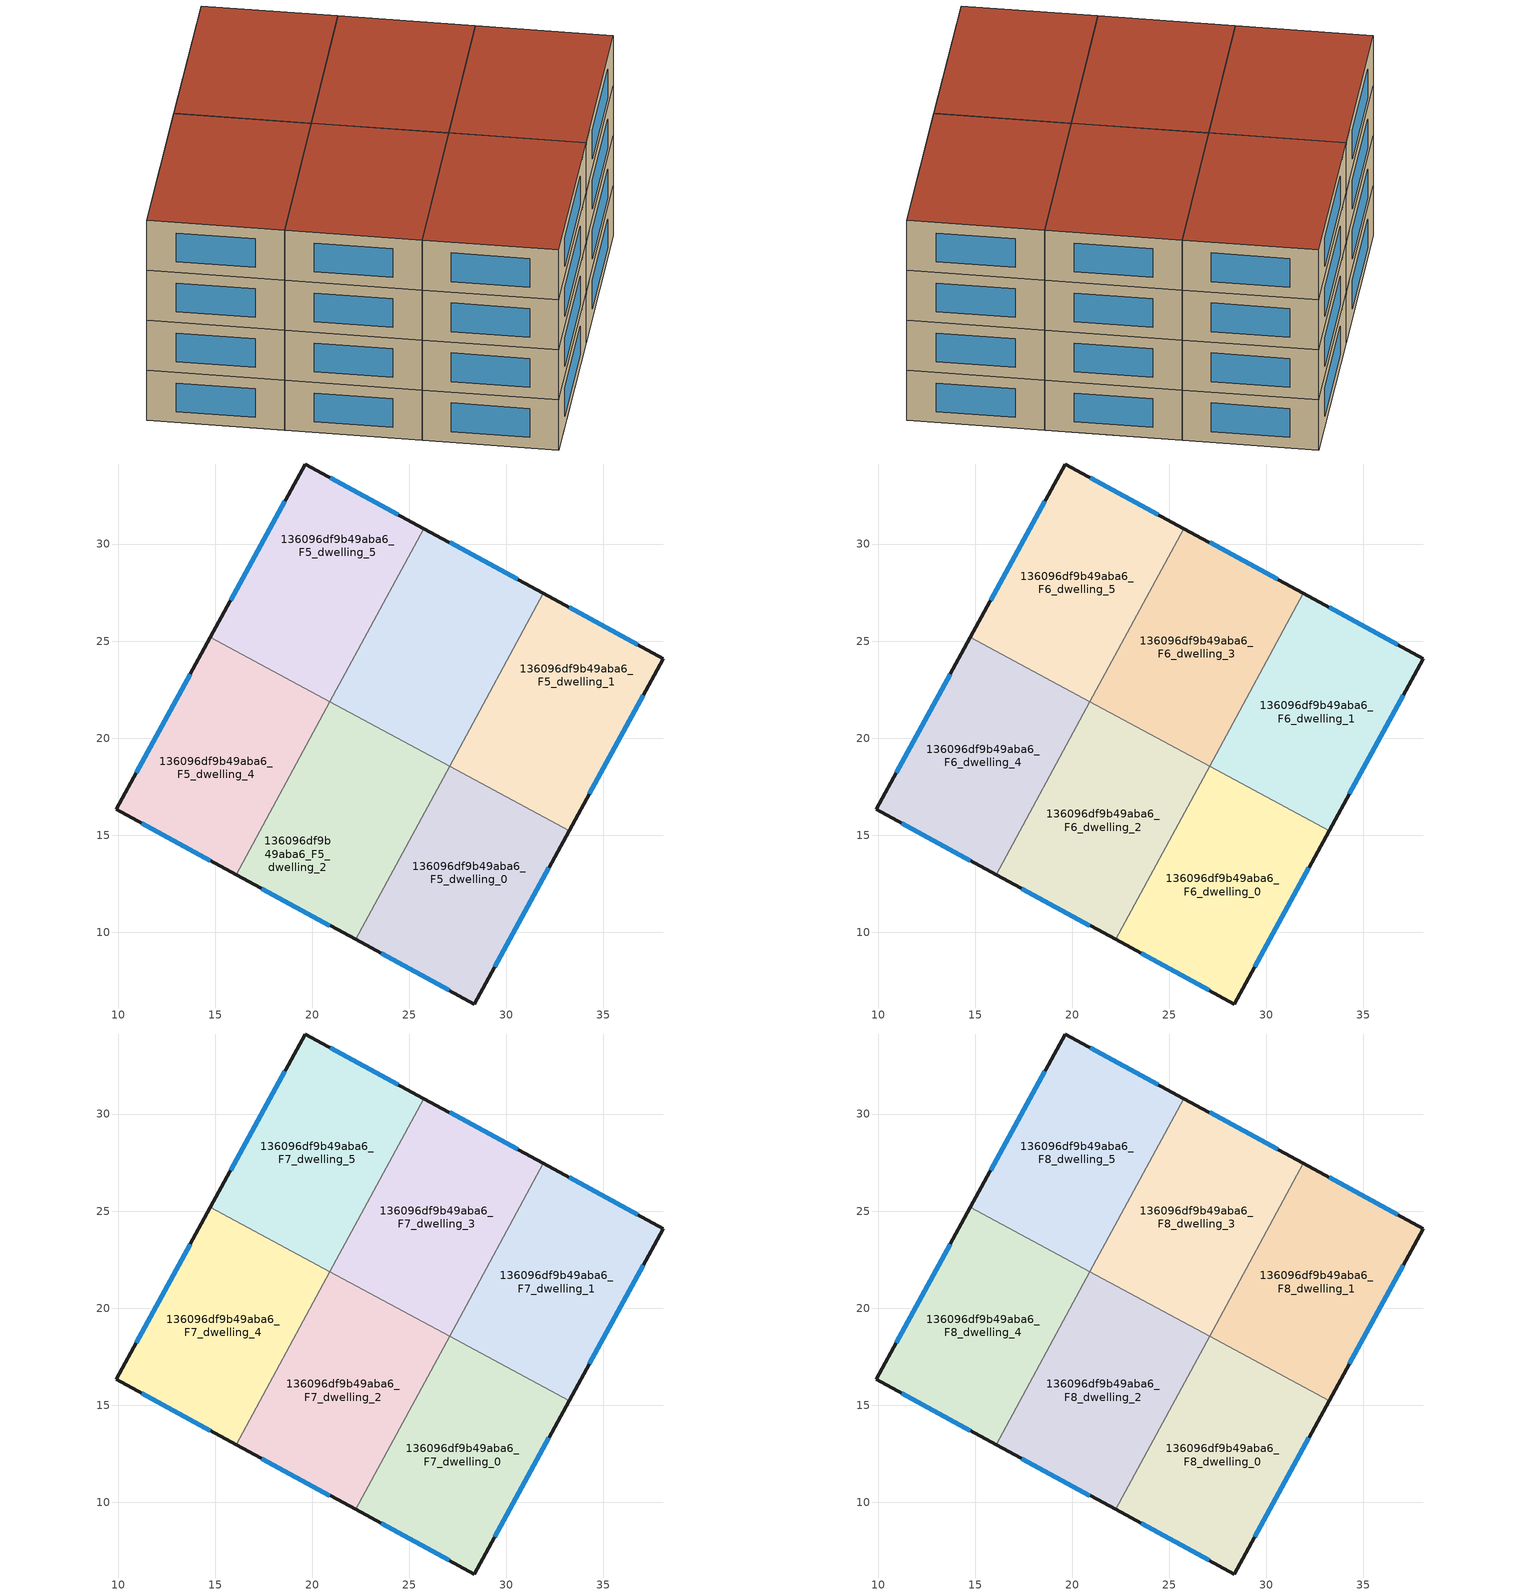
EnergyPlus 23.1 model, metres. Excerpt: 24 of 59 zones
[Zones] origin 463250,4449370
136096df9b49aba6_F5_dwelling_0
 floor to 136096df9b49aba6_F4_dwelling_4 (EU_floor_Construction): 32.53,13.93 29.75,8.84 23.61,12.17 26.38,17.27 z15
 floor to 136096df9b49aba6_F4_dwelling_5 (EU_floor_Construction): 29.75,8.84 28.35,6.3 22.23,9.62 23.61,12.17 z15
 floor to 136096df9b49aba6_F4_dwelling_2 (EU_floor_Construction): 33.24,15.22 32.53,13.93 26.38,17.27 27.08,18.56 z15
 wall outside (EU_wall_Construction): 22.23,9.62 28.35,6.3 33.24,15.22 z15:18
 wall to 136096df9b49aba6_F5_dwelling_1 (EU_wall_Construction): 33.24,15.22 27.08,18.56 z15:18
 wall to 136096df9b49aba6_F5_dwelling_2 (EU_wall_Construction): 27.07,18.54 22.23,9.62 z15:18
 wall to 136096df9b49aba6_F5_dwelling_3 (EU_wall_Construction): 27.08,18.56 27.07,18.54 z15:18
 window (EU_Window_Construction): 29.4,8.21 32.19,13.31 / 23.54,8.91 27.04,7.01 z15.64:17.36
136096df9b49aba6_F5_dwelling_1
 floor to 136096df9b49aba6_F4_dwelling_0 (EU_floor_Construction): 38.09,24.1 35.31,19.01 29.14,22.36 31.91,27.46 z15
 floor to 136096df9b49aba6_F4_dwelling_2 (EU_floor_Construction): 35.31,19.01 33.24,15.22 27.08,18.56 29.14,22.36 z15
 wall outside (EU_wall_Construction): 33.24,15.22 38.09,24.1 31.91,27.46 z15:18
 wall to 136096df9b49aba6_F5_dwelling_3 (EU_wall_Construction): 31.91,27.46 27.08,18.56 z15:18
 window (EU_Window_Construction): 34.28,17.12 37.05,22.2 / 36.77,24.82 33.23,26.74 z15.64:17.36
136096df9b49aba6_F5_dwelling_2
 floor to 136096df9b49aba6_F4_dwelling_5 (EU_floor_Construction): 23.28,18.95 20.52,13.85 23.61,12.17 22.23,9.62 16.07,12.97 20.22,20.61 z15
 floor to 136096df9b49aba6_F4_dwelling_4 (EU_floor_Construction): 26.38,17.27 23.61,12.17 20.52,13.85 23.28,18.95 z15
 floor to 136096df9b49aba6_F4_dwelling_2 (EU_floor_Construction): 27.07,18.54 26.38,17.27 23.3,18.94 23.99,20.21 z15
 floor to 136096df9b49aba6_F4_dwelling_3 (EU_floor_Construction): 23.99,20.21 23.3,18.94 20.22,20.61 20.91,21.88 z15
 wall outside (EU_wall_Construction): 16.07,12.97 22.23,9.62 z15:18
 wall to 136096df9b49aba6_F5_dwelling_3 (EU_wall_Construction): 27.07,18.54 20.91,21.88 z15:18
 wall to 136096df9b49aba6_F5_dwelling_4 (EU_wall_Construction): 20.9,21.86 16.07,12.97 z15:18
 wall to 136096df9b49aba6_F5_dwelling_5 (EU_wall_Construction): 20.91,21.88 20.9,21.86 z15:18
 window (EU_Window_Construction): 17.39,12.25 20.91,10.34 z15.64:17.36
136096df9b49aba6_F5_dwelling_3
 floor to 136096df9b49aba6_F4_dwelling_2 (EU_floor_Construction): 29.14,22.36 27.07,18.54 23.99,20.21 26.07,24.03 z15
 floor to 136096df9b49aba6_F4_dwelling_1 (EU_floor_Construction): 28.85,29.12 26.08,24.02 22.98,25.71 25.75,30.8 z15
 floor to 136096df9b49aba6_F4_dwelling_3 (EU_floor_Construction): 26.07,24.03 23.99,20.21 20.91,21.88 22.98,25.71 z15
 floor to 136096df9b49aba6_F4_dwelling_0 (EU_floor_Construction): 31.91,27.46 29.14,22.36 26.08,24.02 28.85,29.12 z15
 wall outside (EU_wall_Construction): 31.91,27.46 25.75,30.8 z15:18
 wall to 136096df9b49aba6_F5_dwelling_5 (EU_wall_Construction): 25.75,30.8 20.91,21.88 z15:18
 window (EU_Window_Construction): 30.59,28.17 27.07,30.09 z15.64:17.36
136096df9b49aba6_F5_dwelling_4
 floor to 136096df9b49aba6_F4_dwelling_3 (EU_floor_Construction): 20.9,21.86 20.22,20.61 14.06,23.95 14.74,25.2 z15
 floor to 136096df9b49aba6_F4_dwelling_6 (EU_floor_Construction): 20.2,20.62 16.05,12.98 9.88,16.33 14.06,23.95 z15
 floor to 136096df9b49aba6_F4_dwelling_5 (EU_floor_Construction): 20.22,20.61 16.07,12.97 16.05,12.98 20.2,20.62 z15
 wall outside (EU_wall_Construction): 14.74,25.2 9.88,16.33 16.07,12.97 z15:18
 wall to 136096df9b49aba6_F5_dwelling_5 (EU_wall_Construction): 20.9,21.86 14.74,25.2 z15:18
 window (EU_Window_Construction): 13.7,23.3 10.92,18.23 / 11.21,15.61 14.74,13.69 z15.64:17.36
136096df9b49aba6_F5_dwelling_5
 floor to 136096df9b49aba6_F4_dwelling_1 (EU_floor_Construction): 25.75,30.8 22.98,25.71 16.84,29.04 19.62,34.13 z15
 floor to 136096df9b49aba6_F4_dwelling_3 (EU_floor_Construction): 22.98,25.71 20.9,21.86 14.74,25.2 16.84,29.04 z15
 wall outside (EU_wall_Construction): 25.75,30.8 19.62,34.13 14.74,25.2 z15:18
 window (EU_Window_Construction): 18.58,32.21 15.78,27.11 / 24.44,31.51 20.93,33.41 z15.64:17.36
136096df9b49aba6_F6_dwelling_0
 floor to 136096df9b49aba6_F5_dwelling_0 (EU_floor_Construction): 33.24,15.22 28.35,6.3 22.23,9.62 27.08,18.56 z18
 wall outside (EU_wall_Construction): 22.23,9.62 28.35,6.3 33.24,15.22 z18:21
 wall to 136096df9b49aba6_F6_dwelling_1 (EU_wall_Construction): 33.24,15.22 27.08,18.56 z18:21
 wall to 136096df9b49aba6_F6_dwelling_2 (EU_wall_Construction): 27.07,18.54 22.23,9.62 z18:21
 wall to 136096df9b49aba6_F6_dwelling_3 (EU_wall_Construction): 27.08,18.56 27.07,18.54 z18:21
 window (EU_Window_Construction): 29.4,8.21 32.19,13.31 / 23.54,8.91 27.04,7.01 z18.64:20.36
136096df9b49aba6_F6_dwelling_1
 floor to 136096df9b49aba6_F5_dwelling_1 (EU_floor_Construction): 38.09,24.1 33.24,15.22 27.08,18.56 31.91,27.46 z18
 wall outside (EU_wall_Construction): 33.24,15.22 38.09,24.1 31.91,27.46 z18:21
 wall to 136096df9b49aba6_F6_dwelling_3 (EU_wall_Construction): 31.91,27.46 27.08,18.56 z18:21
 window (EU_Window_Construction): 34.28,17.12 37.05,22.2 / 36.77,24.82 33.23,26.74 z18.64:20.36
136096df9b49aba6_F6_dwelling_2
 floor to 136096df9b49aba6_F5_dwelling_2 (EU_floor_Construction): 27.07,18.54 22.23,9.62 16.07,12.97 20.91,21.88 z18
 wall outside (EU_wall_Construction): 16.07,12.97 22.23,9.62 z18:21
 wall to 136096df9b49aba6_F6_dwelling_3 (EU_wall_Construction): 27.07,18.54 20.91,21.88 z18:21
 wall to 136096df9b49aba6_F6_dwelling_4 (EU_wall_Construction): 20.9,21.86 16.07,12.97 z18:21
 wall to 136096df9b49aba6_F6_dwelling_5 (EU_wall_Construction): 20.91,21.88 20.9,21.86 z18:21
 window (EU_Window_Construction): 17.39,12.25 20.91,10.34 z18.64:20.36
136096df9b49aba6_F6_dwelling_3
 floor to 136096df9b49aba6_F5_dwelling_3 (EU_floor_Construction): 31.91,27.46 27.07,18.54 20.91,21.88 25.75,30.8 z18
 wall outside (EU_wall_Construction): 31.91,27.46 25.75,30.8 z18:21
 wall to 136096df9b49aba6_F6_dwelling_5 (EU_wall_Construction): 25.75,30.8 20.91,21.88 z18:21
 window (EU_Window_Construction): 30.59,28.17 27.07,30.09 z18.64:20.36
136096df9b49aba6_F6_dwelling_4
 floor to 136096df9b49aba6_F5_dwelling_4 (EU_floor_Construction): 20.9,21.86 16.07,12.97 9.88,16.33 14.74,25.2 z18
 wall outside (EU_wall_Construction): 14.74,25.2 9.88,16.33 16.07,12.97 z18:21
 wall to 136096df9b49aba6_F6_dwelling_5 (EU_wall_Construction): 20.9,21.86 14.74,25.2 z18:21
 window (EU_Window_Construction): 13.7,23.3 10.92,18.23 / 11.21,15.61 14.74,13.69 z18.64:20.36
136096df9b49aba6_F6_dwelling_5
 floor to 136096df9b49aba6_F5_dwelling_5 (EU_floor_Construction): 25.75,30.8 20.9,21.86 14.74,25.2 19.62,34.13 z18
 wall outside (EU_wall_Construction): 25.75,30.8 19.62,34.13 14.74,25.2 z18:21
 window (EU_Window_Construction): 18.58,32.21 15.78,27.11 / 24.44,31.51 20.93,33.41 z18.64:20.36
136096df9b49aba6_F7_dwelling_0
 floor to 136096df9b49aba6_F6_dwelling_0 (EU_floor_Construction): 33.24,15.22 28.35,6.3 22.23,9.62 27.08,18.56 z21
 wall outside (EU_wall_Construction): 22.23,9.62 28.35,6.3 33.24,15.22 z21:24
 wall to 136096df9b49aba6_F7_dwelling_1 (EU_wall_Construction): 33.24,15.22 27.08,18.56 z21:24
 wall to 136096df9b49aba6_F7_dwelling_2 (EU_wall_Construction): 27.07,18.54 22.23,9.62 z21:24
 wall to 136096df9b49aba6_F7_dwelling_3 (EU_wall_Construction): 27.08,18.56 27.07,18.54 z21:24
 window (EU_Window_Construction): 29.4,8.21 32.19,13.31 / 23.54,8.91 27.04,7.01 z21.64:23.36
136096df9b49aba6_F7_dwelling_1
 floor to 136096df9b49aba6_F6_dwelling_1 (EU_floor_Construction): 38.09,24.1 33.24,15.22 27.08,18.56 31.91,27.46 z21
 wall outside (EU_wall_Construction): 33.24,15.22 38.09,24.1 31.91,27.46 z21:24
 wall to 136096df9b49aba6_F7_dwelling_3 (EU_wall_Construction): 31.91,27.46 27.08,18.56 z21:24
 window (EU_Window_Construction): 34.28,17.12 37.05,22.2 / 36.77,24.82 33.23,26.74 z21.64:23.36
136096df9b49aba6_F7_dwelling_2
 floor to 136096df9b49aba6_F6_dwelling_2 (EU_floor_Construction): 27.07,18.54 22.23,9.62 16.07,12.97 20.91,21.88 z21
 wall outside (EU_wall_Construction): 16.07,12.97 22.23,9.62 z21:24
 wall to 136096df9b49aba6_F7_dwelling_3 (EU_wall_Construction): 27.07,18.54 20.91,21.88 z21:24
 wall to 136096df9b49aba6_F7_dwelling_4 (EU_wall_Construction): 20.9,21.86 16.07,12.97 z21:24
 wall to 136096df9b49aba6_F7_dwelling_5 (EU_wall_Construction): 20.91,21.88 20.9,21.86 z21:24
 window (EU_Window_Construction): 17.39,12.25 20.91,10.34 z21.64:23.36
136096df9b49aba6_F7_dwelling_3
 floor to 136096df9b49aba6_F6_dwelling_3 (EU_floor_Construction): 31.91,27.46 27.07,18.54 20.91,21.88 25.75,30.8 z21
 wall outside (EU_wall_Construction): 31.91,27.46 25.75,30.8 z21:24
 wall to 136096df9b49aba6_F7_dwelling_5 (EU_wall_Construction): 25.75,30.8 20.91,21.88 z21:24
 window (EU_Window_Construction): 30.59,28.17 27.07,30.09 z21.64:23.36
136096df9b49aba6_F7_dwelling_4
 floor to 136096df9b49aba6_F6_dwelling_4 (EU_floor_Construction): 20.9,21.86 16.07,12.97 9.88,16.33 14.74,25.2 z21
 wall outside (EU_wall_Construction): 14.74,25.2 9.88,16.33 16.07,12.97 z21:24
 wall to 136096df9b49aba6_F7_dwelling_5 (EU_wall_Construction): 20.9,21.86 14.74,25.2 z21:24
 window (EU_Window_Construction): 13.7,23.3 10.92,18.23 / 11.21,15.61 14.74,13.69 z21.64:23.36
136096df9b49aba6_F7_dwelling_5
 floor to 136096df9b49aba6_F6_dwelling_5 (EU_floor_Construction): 25.75,30.8 20.9,21.86 14.74,25.2 19.62,34.13 z21
 wall outside (EU_wall_Construction): 25.75,30.8 19.62,34.13 14.74,25.2 z21:24
 window (EU_Window_Construction): 18.58,32.21 15.78,27.11 / 24.44,31.51 20.93,33.41 z21.64:23.36
136096df9b49aba6_F8_dwelling_0
 floor to 136096df9b49aba6_F7_dwelling_0 (EU_floor_Construction): 33.24,15.22 28.35,6.3 22.23,9.62 27.08,18.56 z24
 wall outside (EU_wall_Construction): 22.23,9.62 28.35,6.3 33.24,15.22 z24:27
 wall to 136096df9b49aba6_F8_dwelling_1 (EU_wall_Construction): 33.24,15.22 27.08,18.56 z24:27
 wall to 136096df9b49aba6_F8_dwelling_2 (EU_wall_Construction): 27.07,18.54 22.23,9.62 z24:27
 wall to 136096df9b49aba6_F8_dwelling_3 (EU_wall_Construction): 27.08,18.56 27.07,18.54 z24:27
 window (EU_Window_Construction): 29.4,8.21 32.19,13.31 / 23.54,8.91 27.04,7.01 z24.64:26.36
 roof outside (EU_roof_Construction): 28.35,6.3 33.24,15.22 27.08,18.56 22.23,9.62 z27
136096df9b49aba6_F8_dwelling_1
 floor to 136096df9b49aba6_F7_dwelling_1 (EU_floor_Construction): 38.09,24.1 33.24,15.22 27.08,18.56 31.91,27.46 z24
 wall outside (EU_wall_Construction): 33.24,15.22 38.09,24.1 31.91,27.46 z24:27
 wall to 136096df9b49aba6_F8_dwelling_3 (EU_wall_Construction): 31.91,27.46 27.08,18.56 z24:27
 window (EU_Window_Construction): 34.28,17.12 37.05,22.2 / 36.77,24.82 33.23,26.74 z24.64:26.36
 roof outside (EU_roof_Construction): 33.24,15.22 38.09,24.1 31.91,27.46 27.08,18.56 z27
136096df9b49aba6_F8_dwelling_2
 floor to 136096df9b49aba6_F7_dwelling_2 (EU_floor_Construction): 27.07,18.54 22.23,9.62 16.07,12.97 20.91,21.88 z24
 wall outside (EU_wall_Construction): 16.07,12.97 22.23,9.62 z24:27
 wall to 136096df9b49aba6_F8_dwelling_3 (EU_wall_Construction): 27.07,18.54 20.91,21.88 z24:27
 wall to 136096df9b49aba6_F8_dwelling_4 (EU_wall_Construction): 20.9,21.86 16.07,12.97 z24:27
 wall to 136096df9b49aba6_F8_dwelling_5 (EU_wall_Construction): 20.91,21.88 20.9,21.86 z24:27
 window (EU_Window_Construction): 17.39,12.25 20.91,10.34 z24.64:26.36
 roof outside (EU_roof_Construction): 22.23,9.62 27.07,18.54 20.91,21.88 16.07,12.97 z27
136096df9b49aba6_F8_dwelling_3
 floor to 136096df9b49aba6_F7_dwelling_3 (EU_floor_Construction): 31.91,27.46 27.07,18.54 20.91,21.88 25.75,30.8 z24
 wall outside (EU_wall_Construction): 31.91,27.46 25.75,30.8 z24:27
 wall to 136096df9b49aba6_F8_dwelling_5 (EU_wall_Construction): 25.75,30.8 20.91,21.88 z24:27
 window (EU_Window_Construction): 30.59,28.17 27.07,30.09 z24.64:26.36
 roof outside (EU_roof_Construction): 27.07,18.54 31.91,27.46 25.75,30.8 20.91,21.88 z27
136096df9b49aba6_F8_dwelling_4
 floor to 136096df9b49aba6_F7_dwelling_4 (EU_floor_Construction): 20.9,21.86 16.07,12.97 9.88,16.33 14.74,25.2 z24
 wall outside (EU_wall_Construction): 14.74,25.2 9.88,16.33 16.07,12.97 z24:27
 wall to 136096df9b49aba6_F8_dwelling_5 (EU_wall_Construction): 20.9,21.86 14.74,25.2 z24:27
 window (EU_Window_Construction): 13.7,23.3 10.92,18.23 / 11.21,15.61 14.74,13.69 z24.64:26.36
 roof outside (EU_roof_Construction): 16.07,12.97 20.9,21.86 14.74,25.2 9.88,16.33 z27
136096df9b49aba6_F8_dwelling_5
 floor to 136096df9b49aba6_F7_dwelling_5 (EU_floor_Construction): 25.75,30.8 20.9,21.86 14.74,25.2 19.62,34.13 z24
 wall outside (EU_wall_Construction): 25.75,30.8 19.62,34.13 14.74,25.2 z24:27
 window (EU_Window_Construction): 18.58,32.21 15.78,27.11 / 24.44,31.51 20.93,33.41 z24.64:26.36
 roof outside (EU_roof_Construction): 20.9,21.86 25.75,30.8 19.62,34.13 14.74,25.2 z27
[Building]
EU S2 Campaign: North Axis=0; Terrain=City; Solar Distribution=FullExterior
[Site:Location]
Yerevan-Zvartnots.Intl.AP: Latitude=40.15; Longitude=44.383; Time Zone=4; Elevation=854
[SizingPeriod:WeatherFileDays]
AnnualSizingPeriod: Begin Month=1; Begin Day of Month=1; End Month=12; End Day of Month=31; Day of Week for Start Day=Monday; Use Weather File Daylight Saving Period=No; Use Weather File Rain and Snow Indicators=No
[MATERIAL]
EU_InternalMass_Material: Roughness=MediumRough; Thickness=0.1; Conductivity=1; Density=1800; Specific Heat=900; Thermal Absorptance=0.9; Solar Absorptance=0.7; Visible Absorptance=0.7
[MATERIAL:NOMASS] Roughness=MediumRough; Thermal Absorptance=0.9; Solar Absorptance=0.7; Visible Absorptance=0.7
Name | Thermal Resistance
EU_wall_NoMass | 1.05043
EU_roof_NoMass | 1.45357
EU_floor_NoMass | 0.478065
[WINDOWMATERIAL:SIMPLEGLAZINGSYSTEM]
EU_Window_SimpleGlazing: UFactor=2.5566; Solar Heat Gain Coefficient=0.75; Visible Transmittance=0.75
[CONSTRUCTION]
EU_wall_Construction: EU_wall_NoMass
EU_roof_Construction: EU_roof_NoMass
EU_floor_Construction: EU_floor_NoMass
EU_Window_Construction: EU_Window_SimpleGlazing
EU_InternalMass_Construction: EU_InternalMass_Material
[ZONE] Type=1; Multiplier=1; Ceiling Height=autocalculate; Floor Area=autocalculate; Part of Total Floor Area=Yes
Name | Volume
136096df9b49aba6_F5_dwelling_0; 136096df9b49aba6_F6_dwelling_0; 136096df9b49aba6_F7_dwelling_0; 136096df9b49aba6_F8_dwelling_0; 136096df9b49aba6_F5_dwelling_5; 136096df9b49aba6_F6_dwelling_5; 136096df9b49aba6_F7_dwelling_5; 136096df9b49aba6_F8_dwelling_5 | 213.236
136096df9b49aba6_F5_dwelling_1; 136096df9b49aba6_F6_dwelling_1; 136096df9b49aba6_F7_dwelling_1; 136096df9b49aba6_F8_dwelling_1; 136096df9b49aba6_F5_dwelling_4; 136096df9b49aba6_F6_dwelling_4; 136096df9b49aba6_F7_dwelling_4; 136096df9b49aba6_F8_dwelling_4 | 213.224
136096df9b49aba6_F5_dwelling_2; 136096df9b49aba6_F6_dwelling_2; 136096df9b49aba6_F7_dwelling_2; 136096df9b49aba6_F8_dwelling_2; 136096df9b49aba6_F5_dwelling_3; 136096df9b49aba6_F6_dwelling_3; 136096df9b49aba6_F7_dwelling_3; 136096df9b49aba6_F8_dwelling_3 | 213.248
[INTERNALMASS] Construction=EU_InternalMass_Construction
Name | Zone or ZoneList | Surface Area
136096df9b49aba6_F5_dwelling_0_EU_InternalMass | 136096df9b49aba6_F5_dwelling_0 | 71.0806
136096df9b49aba6_F5_dwelling_1_EU_InternalMass | 136096df9b49aba6_F5_dwelling_1 | 71.0742
136096df9b49aba6_F5_dwelling_2_EU_InternalMass | 136096df9b49aba6_F5_dwelling_2 | 71.0828
136096df9b49aba6_F5_dwelling_3_EU_InternalMass | 136096df9b49aba6_F5_dwelling_3 | 71.0828
136096df9b49aba6_F5_dwelling_4_EU_InternalMass | 136096df9b49aba6_F5_dwelling_4 | 71.0742
136096df9b49aba6_F5_dwelling_5_EU_InternalMass | 136096df9b49aba6_F5_dwelling_5 | 71.0806
136096df9b49aba6_F6_dwelling_0_EU_InternalMass | 136096df9b49aba6_F6_dwelling_0 | 71.0806
136096df9b49aba6_F6_dwelling_1_EU_InternalMass | 136096df9b49aba6_F6_dwelling_1 | 71.0742
136096df9b49aba6_F6_dwelling_2_EU_InternalMass | 136096df9b49aba6_F6_dwelling_2 | 71.0828
136096df9b49aba6_F6_dwelling_3_EU_InternalMass | 136096df9b49aba6_F6_dwelling_3 | 71.0828
136096df9b49aba6_F6_dwelling_4_EU_InternalMass | 136096df9b49aba6_F6_dwelling_4 | 71.0742
136096df9b49aba6_F6_dwelling_5_EU_InternalMass | 136096df9b49aba6_F6_dwelling_5 | 71.0806
136096df9b49aba6_F7_dwelling_0_EU_InternalMass | 136096df9b49aba6_F7_dwelling_0 | 71.0806
136096df9b49aba6_F7_dwelling_1_EU_InternalMass | 136096df9b49aba6_F7_dwelling_1 | 71.0742
136096df9b49aba6_F7_dwelling_2_EU_InternalMass | 136096df9b49aba6_F7_dwelling_2 | 71.0828
136096df9b49aba6_F7_dwelling_3_EU_InternalMass | 136096df9b49aba6_F7_dwelling_3 | 71.0828
136096df9b49aba6_F7_dwelling_4_EU_InternalMass | 136096df9b49aba6_F7_dwelling_4 | 71.0742
136096df9b49aba6_F7_dwelling_5_EU_InternalMass | 136096df9b49aba6_F7_dwelling_5 | 71.0806
136096df9b49aba6_F8_dwelling_0_EU_InternalMass | 136096df9b49aba6_F8_dwelling_0 | 71.0806
136096df9b49aba6_F8_dwelling_1_EU_InternalMass | 136096df9b49aba6_F8_dwelling_1 | 71.0742
136096df9b49aba6_F8_dwelling_2_EU_InternalMass | 136096df9b49aba6_F8_dwelling_2 | 71.0828
136096df9b49aba6_F8_dwelling_3_EU_InternalMass | 136096df9b49aba6_F8_dwelling_3 | 71.0828
136096df9b49aba6_F8_dwelling_4_EU_InternalMass | 136096df9b49aba6_F8_dwelling_4 | 71.0742
136096df9b49aba6_F8_dwelling_5_EU_InternalMass | 136096df9b49aba6_F8_dwelling_5 | 71.0806
[OTHEREQUIPMENT] Fuel Type=Electricity; Design Level Calculation Method=Watts/Area; Power per Zone Floor Area=1; Fraction Latent=0; Fraction Radiant=0; Fraction Lost=0; Carbon Dioxide Generation Rate=0; EndUse Subcategory=EU_Step8_InternalGains
Name | Zone or ZoneList or Space or SpaceList | Schedule
EU_Step8_InternalGain_136096df9b49aba6_F5_dwelling_0_f000 | 136096df9b49aba6_F5_dwelling_0 | EU_Step8_GainSchedule_136096df9b49aba6_F5_dwelling_0_f000
EU_Step8_InternalGain_136096df9b49aba6_F5_dwelling_1_f000 | 136096df9b49aba6_F5_dwelling_1 | EU_Step8_GainSchedule_136096df9b49aba6_F5_dwelling_1_f000
EU_Step8_InternalGain_136096df9b49aba6_F5_dwelling_2_f000 | 136096df9b49aba6_F5_dwelling_2 | EU_Step8_GainSchedule_136096df9b49aba6_F5_dwelling_2_f000
EU_Step8_InternalGain_136096df9b49aba6_F5_dwelling_3_f000 | 136096df9b49aba6_F5_dwelling_3 | EU_Step8_GainSchedule_136096df9b49aba6_F5_dwelling_3_f000
EU_Step8_InternalGain_136096df9b49aba6_F5_dwelling_4_f000 | 136096df9b49aba6_F5_dwelling_4 | EU_Step8_GainSchedule_136096df9b49aba6_F5_dwelling_4_f000
EU_Step8_InternalGain_136096df9b49aba6_F5_dwelling_5_f000 | 136096df9b49aba6_F5_dwelling_5 | EU_Step8_GainSchedule_136096df9b49aba6_F5_dwelling_5_f000
EU_Step8_InternalGain_136096df9b49aba6_F6_dwelling_0_f000 | 136096df9b49aba6_F6_dwelling_0 | EU_Step8_GainSchedule_136096df9b49aba6_F6_dwelling_0_f000
EU_Step8_InternalGain_136096df9b49aba6_F6_dwelling_1_f000 | 136096df9b49aba6_F6_dwelling_1 | EU_Step8_GainSchedule_136096df9b49aba6_F6_dwelling_1_f000
EU_Step8_InternalGain_136096df9b49aba6_F6_dwelling_2_f000 | 136096df9b49aba6_F6_dwelling_2 | EU_Step8_GainSchedule_136096df9b49aba6_F6_dwelling_2_f000
EU_Step8_InternalGain_136096df9b49aba6_F6_dwelling_3_f000 | 136096df9b49aba6_F6_dwelling_3 | EU_Step8_GainSchedule_136096df9b49aba6_F6_dwelling_3_f000
EU_Step8_InternalGain_136096df9b49aba6_F6_dwelling_4_f000 | 136096df9b49aba6_F6_dwelling_4 | EU_Step8_GainSchedule_136096df9b49aba6_F6_dwelling_4_f000
EU_Step8_InternalGain_136096df9b49aba6_F6_dwelling_5_f000 | 136096df9b49aba6_F6_dwelling_5 | EU_Step8_GainSchedule_136096df9b49aba6_F6_dwelling_5_f000
EU_Step8_InternalGain_136096df9b49aba6_F7_dwelling_0_f000 | 136096df9b49aba6_F7_dwelling_0 | EU_Step8_GainSchedule_136096df9b49aba6_F7_dwelling_0_f000
EU_Step8_InternalGain_136096df9b49aba6_F7_dwelling_1_f000 | 136096df9b49aba6_F7_dwelling_1 | EU_Step8_GainSchedule_136096df9b49aba6_F7_dwelling_1_f000
EU_Step8_InternalGain_136096df9b49aba6_F7_dwelling_2_f000 | 136096df9b49aba6_F7_dwelling_2 | EU_Step8_GainSchedule_136096df9b49aba6_F7_dwelling_2_f000
EU_Step8_InternalGain_136096df9b49aba6_F7_dwelling_3_f000 | 136096df9b49aba6_F7_dwelling_3 | EU_Step8_GainSchedule_136096df9b49aba6_F7_dwelling_3_f000
EU_Step8_InternalGain_136096df9b49aba6_F7_dwelling_4_f000 | 136096df9b49aba6_F7_dwelling_4 | EU_Step8_GainSchedule_136096df9b49aba6_F7_dwelling_4_f000
EU_Step8_InternalGain_136096df9b49aba6_F7_dwelling_5_f000 | 136096df9b49aba6_F7_dwelling_5 | EU_Step8_GainSchedule_136096df9b49aba6_F7_dwelling_5_f000
EU_Step8_InternalGain_136096df9b49aba6_F8_dwelling_0_f000 | 136096df9b49aba6_F8_dwelling_0 | EU_Step8_GainSchedule_136096df9b49aba6_F8_dwelling_0_f000
EU_Step8_InternalGain_136096df9b49aba6_F8_dwelling_1_f000 | 136096df9b49aba6_F8_dwelling_1 | EU_Step8_GainSchedule_136096df9b49aba6_F8_dwelling_1_f000
EU_Step8_InternalGain_136096df9b49aba6_F8_dwelling_2_f000 | 136096df9b49aba6_F8_dwelling_2 | EU_Step8_GainSchedule_136096df9b49aba6_F8_dwelling_2_f000
EU_Step8_InternalGain_136096df9b49aba6_F8_dwelling_3_f000 | 136096df9b49aba6_F8_dwelling_3 | EU_Step8_GainSchedule_136096df9b49aba6_F8_dwelling_3_f000
EU_Step8_InternalGain_136096df9b49aba6_F8_dwelling_4_f000 | 136096df9b49aba6_F8_dwelling_4 | EU_Step8_GainSchedule_136096df9b49aba6_F8_dwelling_4_f000
EU_Step8_InternalGain_136096df9b49aba6_F8_dwelling_5_f000 | 136096df9b49aba6_F8_dwelling_5 | EU_Step8_GainSchedule_136096df9b49aba6_F8_dwelling_5_f000
[ZONEVENTILATION:DESIGNFLOWRATE] Schedule=EU_AlwaysOn; Design Flow Rate Calculation Method=AirChanges/Hour; Air Changes per Hour=0.557805; Ventilation Type=Natural; Fan Pressure Rise=0; Fan Total Efficiency=1; Constant Term Coefficient=1; Temperature Term Coefficient=0; Velocity Term Coefficient=0; Velocity Squared Term Coefficient=0; Minimum Indoor Temperature=-100; Maximum Indoor Temperature=100; Delta Temperature=-100; Minimum Outdoor Temperature=-100; Maximum Outdoor Temperature=100; Maximum Wind Speed=40
Name | Zone or ZoneList or Space or SpaceList
EU_ConstantAir_136096df9b49aba6_F5_dwelling_0 | 136096df9b49aba6_F5_dwelling_0
EU_ConstantAir_136096df9b49aba6_F5_dwelling_1 | 136096df9b49aba6_F5_dwelling_1
EU_ConstantAir_136096df9b49aba6_F5_dwelling_2 | 136096df9b49aba6_F5_dwelling_2
EU_ConstantAir_136096df9b49aba6_F5_dwelling_3 | 136096df9b49aba6_F5_dwelling_3
EU_ConstantAir_136096df9b49aba6_F5_dwelling_4 | 136096df9b49aba6_F5_dwelling_4
EU_ConstantAir_136096df9b49aba6_F5_dwelling_5 | 136096df9b49aba6_F5_dwelling_5
EU_ConstantAir_136096df9b49aba6_F6_dwelling_0 | 136096df9b49aba6_F6_dwelling_0
EU_ConstantAir_136096df9b49aba6_F6_dwelling_1 | 136096df9b49aba6_F6_dwelling_1
EU_ConstantAir_136096df9b49aba6_F6_dwelling_2 | 136096df9b49aba6_F6_dwelling_2
EU_ConstantAir_136096df9b49aba6_F6_dwelling_3 | 136096df9b49aba6_F6_dwelling_3
EU_ConstantAir_136096df9b49aba6_F6_dwelling_4 | 136096df9b49aba6_F6_dwelling_4
EU_ConstantAir_136096df9b49aba6_F6_dwelling_5 | 136096df9b49aba6_F6_dwelling_5
EU_ConstantAir_136096df9b49aba6_F7_dwelling_0 | 136096df9b49aba6_F7_dwelling_0
EU_ConstantAir_136096df9b49aba6_F7_dwelling_1 | 136096df9b49aba6_F7_dwelling_1
EU_ConstantAir_136096df9b49aba6_F7_dwelling_2 | 136096df9b49aba6_F7_dwelling_2
EU_ConstantAir_136096df9b49aba6_F7_dwelling_3 | 136096df9b49aba6_F7_dwelling_3
EU_ConstantAir_136096df9b49aba6_F7_dwelling_4 | 136096df9b49aba6_F7_dwelling_4
EU_ConstantAir_136096df9b49aba6_F7_dwelling_5 | 136096df9b49aba6_F7_dwelling_5
EU_ConstantAir_136096df9b49aba6_F8_dwelling_0 | 136096df9b49aba6_F8_dwelling_0
EU_ConstantAir_136096df9b49aba6_F8_dwelling_1 | 136096df9b49aba6_F8_dwelling_1
EU_ConstantAir_136096df9b49aba6_F8_dwelling_2 | 136096df9b49aba6_F8_dwelling_2
EU_ConstantAir_136096df9b49aba6_F8_dwelling_3 | 136096df9b49aba6_F8_dwelling_3
EU_ConstantAir_136096df9b49aba6_F8_dwelling_4 | 136096df9b49aba6_F8_dwelling_4
EU_ConstantAir_136096df9b49aba6_F8_dwelling_5 | 136096df9b49aba6_F8_dwelling_5
[HVACTEMPLATE:THERMOSTAT] Constant Heating Setpoint=20; Constant Cooling Setpoint=50
EU_HeatOnly_136096df9b49aba6_F0_dwelling_0; EU_HeatOnly_136096df9b49aba6_F0_dwelling_1; EU_HeatOnly_136096df9b49aba6_F0_dwelling_2; EU_HeatOnly_136096df9b49aba6_F0_dwelling_3; EU_HeatOnly_136096df9b49aba6_F0_dwelling_4; EU_HeatOnly_136096df9b49aba6_F0_dwelling_5; EU_HeatOnly_136096df9b49aba6_F0_dwelling_6; EU_HeatOnly_136096df9b49aba6_F1_dwelling_0; EU_HeatOnly_136096df9b49aba6_F1_dwelling_1; EU_HeatOnly_136096df9b49aba6_F1_dwelling_2; EU_HeatOnly_136096df9b49aba6_F1_dwelling_3; EU_HeatOnly_136096df9b49aba6_F1_dwelling_4; EU_HeatOnly_136096df9b49aba6_F1_dwelling_5; EU_HeatOnly_136096df9b49aba6_F1_dwelling_6; EU_HeatOnly_136096df9b49aba6_F2_dwelling_0; EU_HeatOnly_136096df9b49aba6_F2_dwelling_1; EU_HeatOnly_136096df9b49aba6_F2_dwelling_2; EU_HeatOnly_136096df9b49aba6_F2_dwelling_3; EU_HeatOnly_136096df9b49aba6_F2_dwelling_4; EU_HeatOnly_136096df9b49aba6_F2_dwelling_5; EU_HeatOnly_136096df9b49aba6_F2_dwelling_6; EU_HeatOnly_136096df9b49aba6_F3_dwelling_0; EU_HeatOnly_136096df9b49aba6_F3_dwelling_1; EU_HeatOnly_136096df9b49aba6_F3_dwelling_2; EU_HeatOnly_136096df9b49aba6_F3_dwelling_3; EU_HeatOnly_136096df9b49aba6_F3_dwelling_4; EU_HeatOnly_136096df9b49aba6_F3_dwelling_5; EU_HeatOnly_136096df9b49aba6_F3_dwelling_6; EU_HeatOnly_136096df9b49aba6_F4_dwelling_0; EU_HeatOnly_136096df9b49aba6_F4_dwelling_1; EU_HeatOnly_136096df9b49aba6_F4_dwelling_2; EU_HeatOnly_136096df9b49aba6_F4_dwelling_3; EU_HeatOnly_136096df9b49aba6_F4_dwelling_4; EU_HeatOnly_136096df9b49aba6_F4_dwelling_5; EU_HeatOnly_136096df9b49aba6_F4_dwelling_6; EU_HeatOnly_136096df9b49aba6_F5_dwelling_0; EU_HeatOnly_136096df9b49aba6_F5_dwelling_1; EU_HeatOnly_136096df9b49aba6_F5_dwelling_2; EU_HeatOnly_136096df9b49aba6_F5_dwelling_3; EU_HeatOnly_136096df9b49aba6_F5_dwelling_4; EU_HeatOnly_136096df9b49aba6_F5_dwelling_5; EU_HeatOnly_136096df9b49aba6_F6_dwelling_0; EU_HeatOnly_136096df9b49aba6_F6_dwelling_1; EU_HeatOnly_136096df9b49aba6_F6_dwelling_2; EU_HeatOnly_136096df9b49aba6_F6_dwelling_3; EU_HeatOnly_136096df9b49aba6_F6_dwelling_4; EU_HeatOnly_136096df9b49aba6_F6_dwelling_5; EU_HeatOnly_136096df9b49aba6_F7_dwelling_0; EU_HeatOnly_136096df9b49aba6_F7_dwelling_1; EU_HeatOnly_136096df9b49aba6_F7_dwelling_2; EU_HeatOnly_136096df9b49aba6_F7_dwelling_3; EU_HeatOnly_136096df9b49aba6_F7_dwelling_4; EU_HeatOnly_136096df9b49aba6_F7_dwelling_5; EU_HeatOnly_136096df9b49aba6_F8_dwelling_0; EU_HeatOnly_136096df9b49aba6_F8_dwelling_1; EU_HeatOnly_136096df9b49aba6_F8_dwelling_2; EU_HeatOnly_136096df9b49aba6_F8_dwelling_3; EU_HeatOnly_136096df9b49aba6_F8_dwelling_4; EU_HeatOnly_136096df9b49aba6_F8_dwelling_5
[HVACTEMPLATE:ZONE:IDEALLOADSAIRSYSTEM] System Availability Schedule=EU_AlwaysOn; Maximum Heating Supply Air Temperature=50; Minimum Cooling Supply Air Temperature=13; Maximum Heating Supply Air Humidity Ratio=0.0156; Minimum Cooling Supply Air Humidity Ratio=0.0077; Heating Limit=NoLimit; Cooling Limit=NoLimit; Heating Availability Schedule=EU_AlwaysOn; Cooling Availability Schedule=EU_CoolingOff; Dehumidification Control Type=ConstantSensibleHeatRatio; Cooling Sensible Heat Ratio=0.7; Dehumidification Setpoint=60; Humidification Control Type=None; Humidification Setpoint=30; Outdoor Air Method=None; Outdoor Air Flow Rate per Person=0.00944; Outdoor Air Flow Rate per Zone Floor Area=0; Outdoor Air Flow Rate per Zone=0; Demand Controlled Ventilation Type=None; Outdoor Air Economizer Type=NoEconomizer; Heat Recovery Type=None; Sensible Heat Recovery Effectiveness=0.7; Latent Heat Recovery Effectiveness=0.65
Name | Template Thermostat
136096df9b49aba6_F5_dwelling_0 | EU_HeatOnly_136096df9b49aba6_F5_dwelling_0
136096df9b49aba6_F5_dwelling_1 | EU_HeatOnly_136096df9b49aba6_F5_dwelling_1
136096df9b49aba6_F5_dwelling_2 | EU_HeatOnly_136096df9b49aba6_F5_dwelling_2
136096df9b49aba6_F5_dwelling_3 | EU_HeatOnly_136096df9b49aba6_F5_dwelling_3
136096df9b49aba6_F5_dwelling_4 | EU_HeatOnly_136096df9b49aba6_F5_dwelling_4
136096df9b49aba6_F5_dwelling_5 | EU_HeatOnly_136096df9b49aba6_F5_dwelling_5
136096df9b49aba6_F6_dwelling_0 | EU_HeatOnly_136096df9b49aba6_F6_dwelling_0
136096df9b49aba6_F6_dwelling_1 | EU_HeatOnly_136096df9b49aba6_F6_dwelling_1
136096df9b49aba6_F6_dwelling_2 | EU_HeatOnly_136096df9b49aba6_F6_dwelling_2
136096df9b49aba6_F6_dwelling_3 | EU_HeatOnly_136096df9b49aba6_F6_dwelling_3
136096df9b49aba6_F6_dwelling_4 | EU_HeatOnly_136096df9b49aba6_F6_dwelling_4
136096df9b49aba6_F6_dwelling_5 | EU_HeatOnly_136096df9b49aba6_F6_dwelling_5
136096df9b49aba6_F7_dwelling_0 | EU_HeatOnly_136096df9b49aba6_F7_dwelling_0
136096df9b49aba6_F7_dwelling_1 | EU_HeatOnly_136096df9b49aba6_F7_dwelling_1
136096df9b49aba6_F7_dwelling_2 | EU_HeatOnly_136096df9b49aba6_F7_dwelling_2
136096df9b49aba6_F7_dwelling_3 | EU_HeatOnly_136096df9b49aba6_F7_dwelling_3
136096df9b49aba6_F7_dwelling_4 | EU_HeatOnly_136096df9b49aba6_F7_dwelling_4
136096df9b49aba6_F7_dwelling_5 | EU_HeatOnly_136096df9b49aba6_F7_dwelling_5
136096df9b49aba6_F8_dwelling_0 | EU_HeatOnly_136096df9b49aba6_F8_dwelling_0
136096df9b49aba6_F8_dwelling_1 | EU_HeatOnly_136096df9b49aba6_F8_dwelling_1
136096df9b49aba6_F8_dwelling_2 | EU_HeatOnly_136096df9b49aba6_F8_dwelling_2
136096df9b49aba6_F8_dwelling_3 | EU_HeatOnly_136096df9b49aba6_F8_dwelling_3
136096df9b49aba6_F8_dwelling_4 | EU_HeatOnly_136096df9b49aba6_F8_dwelling_4
136096df9b49aba6_F8_dwelling_5 | EU_HeatOnly_136096df9b49aba6_F8_dwelling_5
[SIZING:ZONE] Zone Cooling Design Supply Air Temperature Input Method=SupplyAirTemperature; Zone Cooling Design Supply Air Temperature=13; Zone Heating Design Supply Air Temperature Input Method=SupplyAirTemperature; Zone Heating Design Supply Air Temperature=50; Zone Cooling Design Supply Air Humidity Ratio=0.008; Zone Heating Design Supply Air Humidity Ratio=0.008; Cooling Design Air Flow Method=DesignDay; Cooling Design Air Flow Rate=0; Cooling Minimum Air Flow per Zone Floor Area=0.000762; Cooling Minimum Air Flow=0; Cooling Minimum Air Flow Fraction=0.2; Heating Design Air Flow Method=DesignDay; Heating Design Air Flow Rate=0; Heating Maximum Air Flow per Zone Floor Area=0.002032; Heating Maximum Air Flow=0.141576; Heating Maximum Air Flow Fraction=0.3; Account for Dedicated Outdoor Air System=No; Dedicated Outdoor Air System Control Strategy=NeutralSupplyAir; Dedicated Outdoor Air Low Setpoint Temperature for Design=autosize; Dedicated Outdoor Air High Setpoint Temperature for Design=autosize; Zone Load Sizing Method=Sensible Load Only No Latent Load; Zone Latent Cooling Design Supply Air Humidity Ratio Input Method=HumidityRatioDifference; Zone Cooling Design Supply Air Humidity Ratio Difference=0.005; Zone Latent Heating Design Supply Air Humidity Ratio Input Method=HumidityRatioDifference; Zone Humidification Design Supply Air Humidity Ratio Difference=0.005
136096df9b49aba6_F5_dwelling_0; 136096df9b49aba6_F5_dwelling_1; 136096df9b49aba6_F5_dwelling_2; 136096df9b49aba6_F5_dwelling_3; 136096df9b49aba6_F5_dwelling_4; 136096df9b49aba6_F5_dwelling_5; 136096df9b49aba6_F6_dwelling_0; 136096df9b49aba6_F6_dwelling_1; 136096df9b49aba6_F6_dwelling_2; 136096df9b49aba6_F6_dwelling_3; 136096df9b49aba6_F6_dwelling_4; 136096df9b49aba6_F6_dwelling_5; 136096df9b49aba6_F7_dwelling_0; 136096df9b49aba6_F7_dwelling_1; 136096df9b49aba6_F7_dwelling_2; 136096df9b49aba6_F7_dwelling_3; 136096df9b49aba6_F7_dwelling_4; 136096df9b49aba6_F7_dwelling_5; 136096df9b49aba6_F8_dwelling_0; 136096df9b49aba6_F8_dwelling_1; 136096df9b49aba6_F8_dwelling_2; 136096df9b49aba6_F8_dwelling_3; 136096df9b49aba6_F8_dwelling_4; 136096df9b49aba6_F8_dwelling_5
[SCHEDULE:CONSTANT]
Name | Hourly Value
EU_AlwaysOn | 1
EU_CoolingOff | 0
[SCHEDULE:FILE] Column Number=1; Rows to Skip at Top=0; Number of Hours of Data=8760; Column Separator=Comma; Interpolate to Timestep=No; Minutes per Item=60; Adjust Schedule for Daylight Savings=Yes
Name | File
EU_Step8_GainSchedule_136096df9b49aba6_F5_dwelling_0_f000 | ../../schedules/136096df9b49aba6/136096df9b49aba6_F5_dwelling_0_f000_gain.csv
EU_Step8_GainSchedule_136096df9b49aba6_F5_dwelling_1_f000 | ../../schedules/136096df9b49aba6/136096df9b49aba6_F5_dwelling_1_f000_gain.csv
EU_Step8_GainSchedule_136096df9b49aba6_F5_dwelling_2_f000 | ../../schedules/136096df9b49aba6/136096df9b49aba6_F5_dwelling_2_f000_gain.csv
EU_Step8_GainSchedule_136096df9b49aba6_F5_dwelling_3_f000 | ../../schedules/136096df9b49aba6/136096df9b49aba6_F5_dwelling_3_f000_gain.csv
EU_Step8_GainSchedule_136096df9b49aba6_F5_dwelling_4_f000 | ../../schedules/136096df9b49aba6/136096df9b49aba6_F5_dwelling_4_f000_gain.csv
EU_Step8_GainSchedule_136096df9b49aba6_F5_dwelling_5_f000 | ../../schedules/136096df9b49aba6/136096df9b49aba6_F5_dwelling_5_f000_gain.csv
EU_Step8_GainSchedule_136096df9b49aba6_F6_dwelling_0_f000 | ../../schedules/136096df9b49aba6/136096df9b49aba6_F6_dwelling_0_f000_gain.csv
EU_Step8_GainSchedule_136096df9b49aba6_F6_dwelling_1_f000 | ../../schedules/136096df9b49aba6/136096df9b49aba6_F6_dwelling_1_f000_gain.csv
EU_Step8_GainSchedule_136096df9b49aba6_F6_dwelling_2_f000 | ../../schedules/136096df9b49aba6/136096df9b49aba6_F6_dwelling_2_f000_gain.csv
EU_Step8_GainSchedule_136096df9b49aba6_F6_dwelling_3_f000 | ../../schedules/136096df9b49aba6/136096df9b49aba6_F6_dwelling_3_f000_gain.csv
EU_Step8_GainSchedule_136096df9b49aba6_F6_dwelling_4_f000 | ../../schedules/136096df9b49aba6/136096df9b49aba6_F6_dwelling_4_f000_gain.csv
EU_Step8_GainSchedule_136096df9b49aba6_F6_dwelling_5_f000 | ../../schedules/136096df9b49aba6/136096df9b49aba6_F6_dwelling_5_f000_gain.csv
EU_Step8_GainSchedule_136096df9b49aba6_F7_dwelling_0_f000 | ../../schedules/136096df9b49aba6/136096df9b49aba6_F7_dwelling_0_f000_gain.csv
EU_Step8_GainSchedule_136096df9b49aba6_F7_dwelling_1_f000 | ../../schedules/136096df9b49aba6/136096df9b49aba6_F7_dwelling_1_f000_gain.csv
EU_Step8_GainSchedule_136096df9b49aba6_F7_dwelling_2_f000 | ../../schedules/136096df9b49aba6/136096df9b49aba6_F7_dwelling_2_f000_gain.csv
EU_Step8_GainSchedule_136096df9b49aba6_F7_dwelling_3_f000 | ../../schedules/136096df9b49aba6/136096df9b49aba6_F7_dwelling_3_f000_gain.csv
EU_Step8_GainSchedule_136096df9b49aba6_F7_dwelling_4_f000 | ../../schedules/136096df9b49aba6/136096df9b49aba6_F7_dwelling_4_f000_gain.csv
EU_Step8_GainSchedule_136096df9b49aba6_F7_dwelling_5_f000 | ../../schedules/136096df9b49aba6/136096df9b49aba6_F7_dwelling_5_f000_gain.csv
EU_Step8_GainSchedule_136096df9b49aba6_F8_dwelling_0_f000 | ../../schedules/136096df9b49aba6/136096df9b49aba6_F8_dwelling_0_f000_gain.csv
EU_Step8_GainSchedule_136096df9b49aba6_F8_dwelling_1_f000 | ../../schedules/136096df9b49aba6/136096df9b49aba6_F8_dwelling_1_f000_gain.csv
EU_Step8_GainSchedule_136096df9b49aba6_F8_dwelling_2_f000 | ../../schedules/136096df9b49aba6/136096df9b49aba6_F8_dwelling_2_f000_gain.csv
EU_Step8_GainSchedule_136096df9b49aba6_F8_dwelling_3_f000 | ../../schedules/136096df9b49aba6/136096df9b49aba6_F8_dwelling_3_f000_gain.csv
EU_Step8_GainSchedule_136096df9b49aba6_F8_dwelling_4_f000 | ../../schedules/136096df9b49aba6/136096df9b49aba6_F8_dwelling_4_f000_gain.csv
EU_Step8_GainSchedule_136096df9b49aba6_F8_dwelling_5_f000 | ../../schedules/136096df9b49aba6/136096df9b49aba6_F8_dwelling_5_f000_gain.csv
